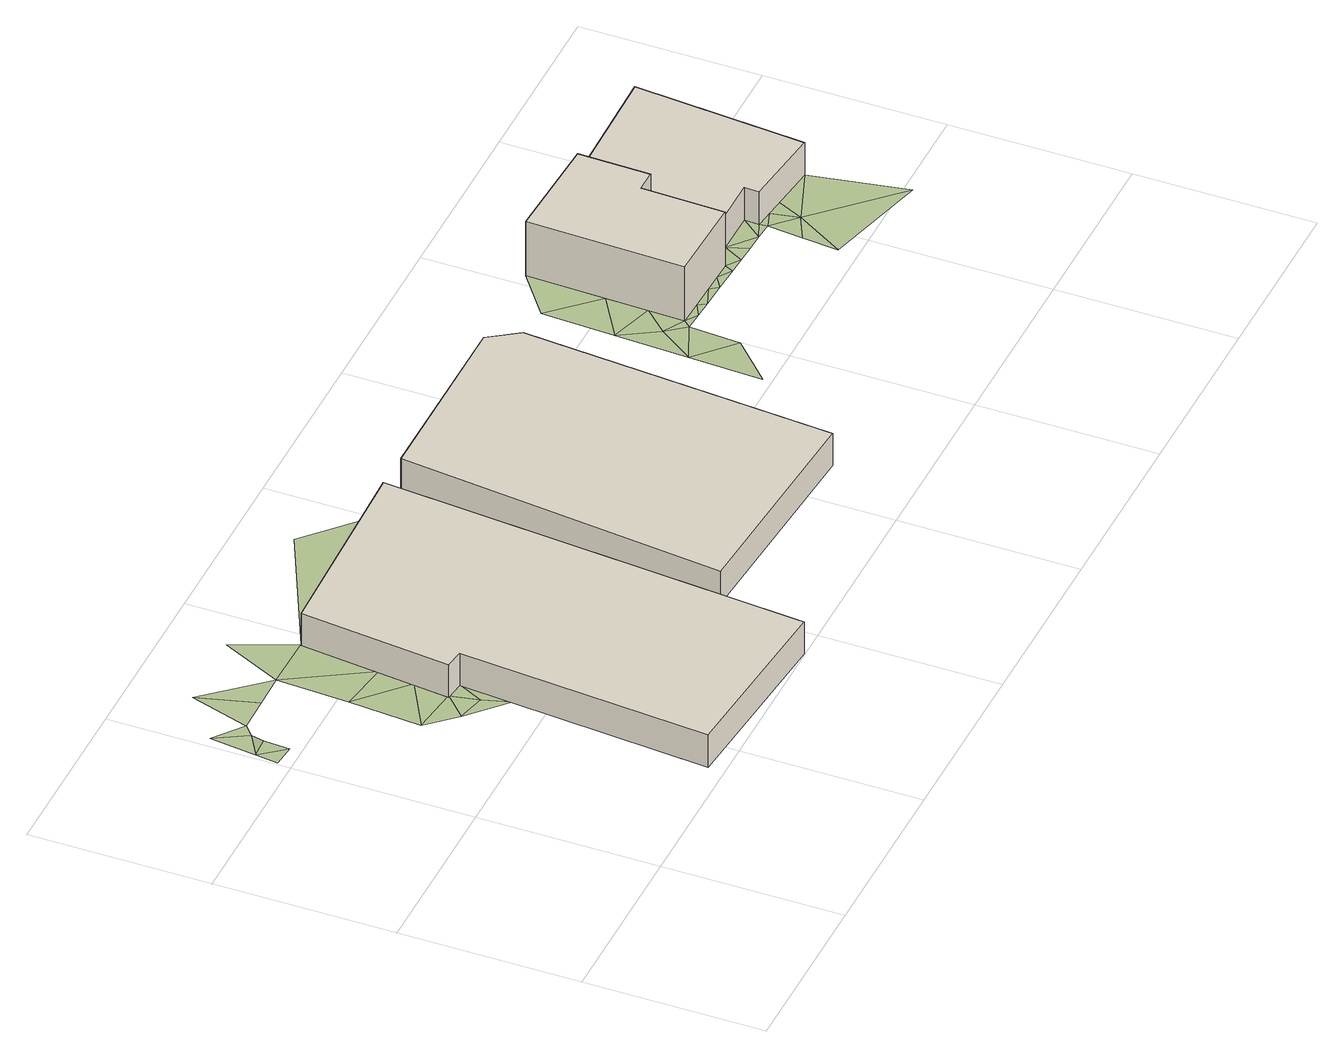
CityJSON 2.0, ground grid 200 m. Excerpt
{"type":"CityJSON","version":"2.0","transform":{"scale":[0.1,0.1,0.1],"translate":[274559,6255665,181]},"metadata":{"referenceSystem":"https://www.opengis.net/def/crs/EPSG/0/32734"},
"CityObjects":{
"building1":{"type":"Building","attributes":{"building":"industrial","building:levels":1,"building_height":4.1,"roof_height":9.15,"ground_height":5.05,"plus_code":"4FRW3CFV+8CJ"},"geometry":[{"type":"Solid","lod":"1","boundaries":[[[[0,1,2,3]],[[1,4,5,2]],[[4,6,7,5]],[[6,8,9,7]],[[8,10,11,9]],[[10,0,3,11]],[[3,2,5,7,9,11]],[[10,8,6,4,1,0]]]]}]},
"building2":{"type":"Building","attributes":{"building":"industrial","building:levels":1,"building_height":4.1,"roof_height":9.12,"ground_height":5.02,"plus_code":"4FRW3CFV+9GF"},"geometry":[{"type":"Solid","lod":"1","boundaries":[[[[12,13,14,15]],[[13,16,17,14]],[[16,18,19,17]],[[18,20,21,19]],[[20,12,15,21]],[[15,14,17,19,21]],[[20,18,16,13,12]]]]}]},
"building3":{"type":"Building","attributes":{"address":"22 Albert Road Woodstock Cape Town","building":"yes","building:levels":2,"building_height":6.9,"roof_height":11.92,"ground_height":5.02,"plus_code":"4FRW3CFV+CM2"},"geometry":[{"type":"Solid","lod":"1","boundaries":[[[[22,23,24,25]],[[23,26,27,24]],[[26,28,29,27]],[[28,30,31,29]],[[30,32,33,31]],[[32,22,25,33]],[[25,24,27,29,31,33]],[[32,30,28,26,23,22]]]]}]},
"building4":{"type":"Building","attributes":{"address":"24 Albert Road Woodstock Cape Town","building":"yes","building:levels":1,"building_height":4.1,"roof_height":9.12,"ground_height":5.02,"plus_code":"4FRW3CFV+CPF"},"geometry":[{"type":"Solid","lod":"1","boundaries":[[[[34,35,36,37]],[[35,38,39,36]],[[38,40,41,39]],[[40,42,43,41]],[[42,44,45,43]],[[44,34,37,45]],[[37,36,39,41,43,45]],[[44,42,40,38,35,34]]]]}]},
"terrain1":{"type":"TINRelief","geometry":[{"type":"CompositeSurface","lod":"1","boundaries":[[[46,47,48]],[[48,47,49]],[[50,48,51]],[[49,51,48]],[[52,50,51]],[[53,54,52]],[[55,56,57]],[[58,59,56]],[[60,54,53]],[[57,61,62]],[[58,56,55]],[[55,57,62]],[[63,62,61]],[[60,59,64]],[[62,63,55]],[[59,58,64]],[[65,60,64]],[[66,60,65]],[[67,65,68]],[[69,70,71]],[[71,72,69]],[[73,72,71]],[[73,68,72]],[[74,68,73]],[[75,76,77]],[[77,78,75]],[[79,78,77]],[[78,79,80]],[[80,79,81]],[[81,82,80]],[[82,81,83]],[[82,84,13]],[[84,82,83]],[[85,13,86]],[[85,87,88]],[[13,84,86]],[[87,85,86]],[[89,90,91]],[[92,91,93]],[[91,90,94]],[[91,94,93]],[[95,92,93]],[[94,23,93]],[[96,97,92]],[[93,23,95]],[[23,94,98]],[[96,92,95]],[[99,23,98]],[[98,100,99]],[[101,97,96]],[[100,102,99]],[[102,100,103]],[[104,102,103]],[[105,104,103]],[[104,105,26]],[[26,105,106]],[[106,38,26]],[[38,107,26]],[[106,108,38]],[[107,109,110]],[[109,107,38]],[[28,110,111]],[[110,109,111]],[[108,112,38]],[[30,28,111]],[[109,113,111]],[[111,113,114]],[[30,111,114]],[[40,38,112]],[[30,114,115]],[[30,116,117]],[[116,30,115]],[[118,117,116]],[[119,120,121]],[[116,122,118]],[[122,123,118]],[[42,112,124]],[[123,122,125]],[[125,126,123]],[[40,112,42]],[[125,127,126]],[[127,128,126]],[[129,130,131]],[[120,124,121]],[[128,127,132]],[[132,133,128]],[[133,132,134]],[[134,135,133]],[[133,135,131]],[[124,136,42]],[[131,135,137]],[[129,131,137]],[[120,136,124]],[[119,138,120]],[[139,129,137]],[[120,140,136]],[[44,140,120]],[[120,138,44]]]}]}
},
"vertices":[
[3682,10,4],[4088,4733,4],[4088,4733,414],[3682,10,414],[1845,4670,4],[1845,4670,414],[1663,2993,4],[1663,2993,414],[1874,2968,4],[1874,2968,414],[1648,180,4],[1648,180,414],
[6561,927,1],[6834,4390,1],[6834,4390,411],[6561,927,411],[6608,4723,1],[6608,4723,411],[4509,4723,1],[4509,4723,411],[4098,1088,1],[4098,1088,411],
[8148,4922,1],[8103,3180,1],[8103,3180,691],[8148,4922,691],[9065,3155,1],[9065,3155,691],[9089,4070,1],[9089,4070,691],[9329,4074,1],[9329,4074,691],[9345,4870,1],[9345,4870,691],
[10874,4900,1],[9400,4878,1],[9400,4878,411],[10874,4900,411],[9337,3270,1],[9337,3270,411],[9819,3269,1],[9819,3269,411],[9810,3104,1],[9810,3104,411],[10714,2996,1],[10714,2996,411],
[3,4138,29],[259,4116,29],[35,4392,29],[271,4406,29],[112,4916,20],[312,4558,20],[434,4662,20],[831,4670,20],[644,5328,20],[1663,2993,18],[1116,3061,29],[1397,2747,29],[1706,3390,18],[1172,3869,29],[1228,4678,20],[1826,2371,18],[1733,2679,18],[1874,2968,18],[1749,3788,18],[1845,4670,15],[1551,5349,15],[3364,5390,15],[4088,4733,5],[3885,2372,18],[4188,1883,23],[4278,2678,4],[3987,3553,4],[4393,3700,4],[4509,4723,5],[6687,2522,1],[6848,2087,1],[6881,2882,1],[6723,2989,1],[6897,3279,1],[6760,3456,1],[6913,3677,1],[6802,3991,1],[6930,4075,1],[6938,4273,1],[6722,4556,6],[6946,4472,1],[6963,4870,6],[6608,4723,6],[7550,2102,1],[7999,2536,1],[7584,2916,1],[7617,3730,1],[7862,3318,1],[8037,3103,1],[8113,3580,1],[8125,4051,1],[7651,4544,1],[8237,3093,1],[8384,3173,1],[8437,3083,1],[8148,4922,6],[8665,3165,1],[8729,3069,1],[8865,3160,1],[9022,3055,1],[9222,3045,1],[9075,3555,1],[9422,3036,1],[9352,3670,1],[9082,3812,1],[9204,3926,1],[9621,3026,1],[9360,3870,1],[9364,3970,1],[9368,4070,1],[9372,4172,1],[9331,4174,1],[9333,4274,1],[9741,2220,1],[10071,2762,1],[9781,2618,1],[9376,4274,1],[9335,4374,1],[9821,3016,1],[9380,4376,1],[9337,4474,1],[9384,4478,1],[9339,4572,7],[9351,5023,7],[9046,4883,7],[9345,4870,7],[9388,4578,7],[9341,4670,7],[9392,4678,7],[9396,4778,7],[10008,3080,1],[9400,4878,7],[10888,1903,21],[9600,4881,7],[10207,3056,1]
]}
